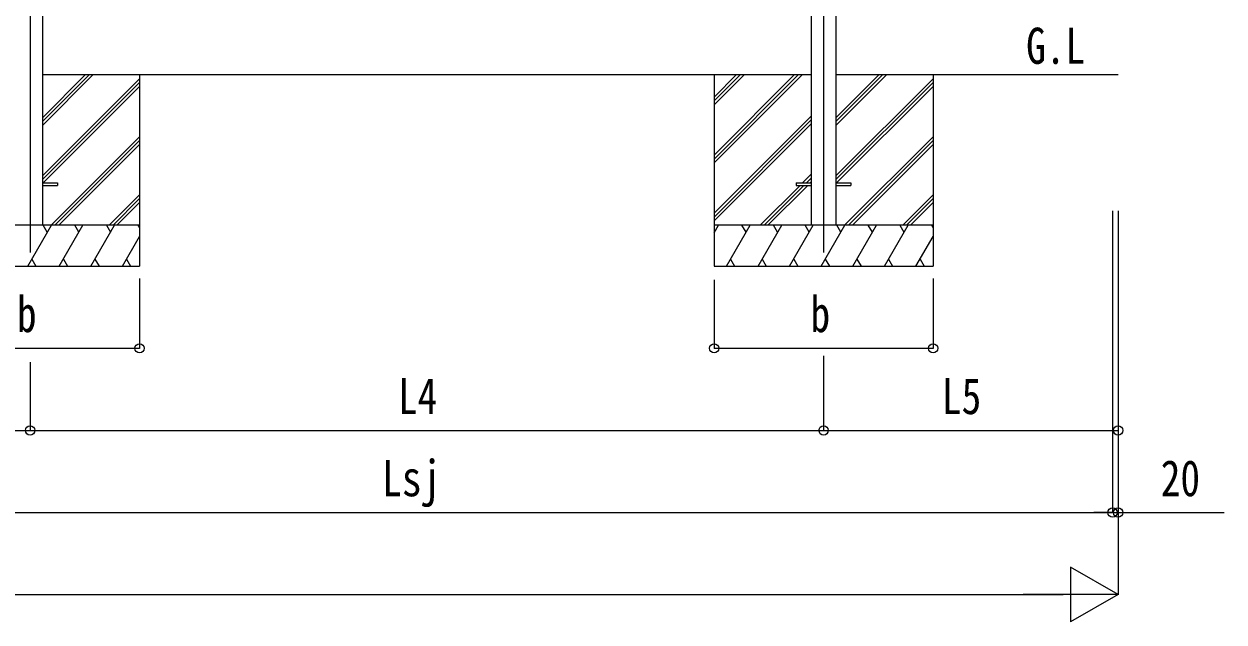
# Model space of a CAD drawing. Units: millimetres, scale not verified. Extents: x -16820 to 16820, y -11880 to 11880.
# Drawn here: x -3933 to 452, y -8267 to -6082 of the extents above; entities that cross this region are included whole.
import ezdxf
from ezdxf.enums import TextEntityAlignment as Align

# ---------------------------------------------------------------- set-up
doc = ezdxf.new("R2010")
doc.units = ezdxf.units.MM
doc.header["$LTSCALE"] = 60
for name, color, linetype in [('0-2_USER1', 3, 'Continuous'), ('0-3_YKK_12', 2, 'Continuous'), ('0-4_YKK_13', 4, 'Continuous'), ('0-5_YKK_A1', 4, 'Continuous'), ('0-6_YKK_D', 6, 'Continuous')]:
    doc.layers.add(name, color=color, linetype=linetype)
doc.styles.add('ＭＳ ゴシック', font='')
doc.styles.get('ＭＳ ゴシック').set_extended_font_data('MS Gothic')

msp = doc.modelspace()

# ---------------------------------------------------------------- linework, layer by layer
at = {"layer": '0-3_YKK_12'}
for p, q in [((-3910.92, -3973.81), (-3910.92, -6917.37)), ((-1010.92, -3973.81), (-1010.92, -6917.37))]:
    msp.add_line(p, q, dxfattribs=at)
at = {"layer": '0-4_YKK_13'}
for p, q in [((-3865.72, -6662.87), (-3810.92, -6662.87)), ((-3810.92, -6662.87), (-3810.92, -6671.87)), ((-1110.92, -6662.87), (-1110.92, -6671.87)), ((-1110.92, -6662.87), (-1056.12, -6662.87)), ((-965.72, -6662.87), (-910.92, -6662.87)), ((-910.92, -6662.87), (-910.92, -6671.87)), ((-3865.72, -6671.87), (-3810.92, -6671.87)), ((-1110.92, -6671.87), (-1056.12, -6671.87)), ((-965.72, -6671.87), (-910.92, -6671.87))]:
    msp.add_line(p, q, dxfattribs=at)
at = {"layer": '0-5_YKK_A1'}
for p, q in [((-3865.72, -3938.37), (-3865.72, -6817.37)), ((-1056.12, -3938.37), (-1056.12, -6817.37)), ((-965.72, -3938.37), (-965.72, -6817.37)), ((-3865.72, -6267.37), (-1056.12, -6267.37)), ((-3865.72, -6453), (-3680.09, -6267.37)), ((-3865.72, -6438.86), (-3694.23, -6267.37)), ((-3865.72, -6424.72), (-3708.37, -6267.37)), ((-3510.92, -6267.37), (-3510.92, -6967.37)), ((-1410.92, -6267.37), (-1410.92, -6967.37)), ((-1410.92, -6561.55), (-1116.74, -6267.37)), ((-1410.92, -6575.69), (-1102.6, -6267.37)), ((-1410.92, -6589.83), (-1088.46, -6267.37)), ((-1410.92, -6377.7), (-1300.59, -6267.37)), ((-1410.92, -6363.56), (-1314.73, -6267.37)), ((-1410.92, -6349.42), (-1328.87, -6267.37)), ((-965.72, -6267.37), (65.08, -6267.37)), ((-965.72, -6453), (-780.09, -6267.37)), ((-965.72, -6438.86), (-794.23, -6267.37)), ((-965.72, -6424.72), (-808.37, -6267.37)), ((-610.92, -6267.37), (-610.92, -6967.37)), ((-3865.72, -6636.85), (-3510.92, -6282.05)), ((-3865.72, -6650.99), (-3510.92, -6296.2)), ((-3863.46, -6662.87), (-3510.92, -6310.34)), ((-965.72, -6636.85), (-610.92, -6282.05)), ((-965.72, -6650.99), (-610.92, -6296.2)), ((-963.46, -6662.87), (-610.92, -6310.34)), ((-1410.92, -6773.68), (-1056.12, -6418.88)), ((-1410.92, -6787.82), (-1056.12, -6433.03)), ((-1410.92, -6801.97), (-1056.12, -6447.17)), ((-3834.11, -6817.37), (-3510.92, -6494.18)), ((-3819.97, -6817.37), (-3510.92, -6508.33)), ((-3805.83, -6817.37), (-3510.92, -6522.47)), ((-934.11, -6817.37), (-610.92, -6494.18)), ((-919.97, -6817.37), (-610.92, -6508.33)), ((-905.83, -6817.37), (-610.92, -6522.47)), ((-1087.98, -6662.87), (-1056.12, -6631.02)), ((-1073.84, -6662.87), (-1056.12, -6645.16)), ((-1059.7, -6662.87), (-1056.12, -6659.3)), ((-3621.98, -6817.37), (-3510.92, -6706.32)), ((-1242.48, -6817.37), (-1096.98, -6671.87)), ((-1228.34, -6817.37), (-1082.84, -6671.87)), ((-1214.2, -6817.37), (-1068.7, -6671.87)), ((-721.98, -6817.37), (-610.92, -6706.32)), ((-3607.84, -6817.37), (-3510.92, -6720.46)), ((-3593.7, -6817.37), (-3510.92, -6734.6)), ((-707.84, -6817.37), (-610.92, -6720.46)), ((-693.7, -6817.37), (-610.92, -6734.6)), ((-3510.92, -6817.37), (-4310.92, -6817.37)), ((-3919.76, -6967.37), (-3833.16, -6817.37)), ((-3848.16, -6843.35), (-3863.16, -6817.37)), ((-3804.29, -6967.37), (-3717.69, -6817.37)), ((-3732.69, -6843.35), (-3747.69, -6817.37)), ((-3688.82, -6967.37), (-3602.22, -6817.37)), ((-3632.22, -6817.37), (-3617.22, -6843.35)), ((-3516.75, -6817.37), (-3510.92, -6827.47)), ((-610.92, -6817.37), (-1410.92, -6817.37)), ((-1410.92, -6844.88), (-1395.04, -6817.37)), ((-1366.17, -6967.37), (-1279.57, -6817.37)), ((-1294.57, -6843.35), (-1309.57, -6817.37)), ((-1250.7, -6967.37), (-1164.1, -6817.37)), ((-1179.1, -6843.36), (-1194.1, -6817.37)), ((-1135.23, -6967.37), (-1048.63, -6817.37)), ((-1063.63, -6843.36), (-1078.63, -6817.37)), ((-1019.76, -6967.37), (-933.16, -6817.37)), ((-948.16, -6843.35), (-963.16, -6817.37)), ((-904.29, -6967.37), (-817.69, -6817.37)), ((-832.69, -6843.35), (-847.69, -6817.37)), ((-788.82, -6967.37), (-702.22, -6817.37)), ((-732.22, -6817.37), (-717.22, -6843.35)), ((-616.75, -6817.37), (-610.92, -6827.47)), ((-3573.35, -6967.37), (-3510.92, -6859.24)), ((-673.35, -6967.37), (-610.92, -6859.24)), ((-4310.92, -6967.37), (-3510.92, -6967.37)), ((-3904.77, -6941.39), (-3889.77, -6967.37)), ((-3789.3, -6941.39), (-3774.3, -6967.37)), ((-3673.83, -6941.39), (-3658.83, -6967.37)), ((-3558.36, -6941.39), (-3543.36, -6967.37)), ((-1410.92, -6967.37), (-610.92, -6967.37)), ((-1351.18, -6941.39), (-1336.18, -6967.37)), ((-1235.71, -6941.39), (-1220.71, -6967.37)), ((-1120.23, -6941.39), (-1105.24, -6967.37)), ((-1004.77, -6941.39), (-989.77, -6967.37)), ((-889.3, -6941.39), (-874.3, -6967.37)), ((-773.83, -6941.39), (-758.83, -6967.37)), ((-658.36, -6941.39), (-643.36, -6967.37))]:
    msp.add_line(p, q, dxfattribs=at)
at = {"layer": '0-6_YKK_D'}
for p, q in [((45.08, -6764.88), (45.08, -7868.37)), ((45.08, -6764.88), (45.08, -7868.37)), ((65.08, -6764.88), (65.08, -8168.37)), ((65.08, -6764.88), (65.08, -7868.37)), ((-3510.92, -7011.83), (-3510.92, -7268.37)), ((-610.92, -7011.83), (-610.92, -7268.37)), ((-1410.92, -7017.39), (-1410.92, -7268.37)), ((65.08, -7017.37), (65.08, -7568.37)), ((-4310.92, -7267.37), (-3510.92, -7267.37)), ((-1410.92, -7267.37), (-610.92, -7267.37)), ((-3910.92, -7317.37), (-3910.92, -7568.37)), ((-3910.92, -7317.37), (-3910.92, -7568.37)), ((-1010.92, -7294.87), (-1010.92, -7568.37)), ((-1010.92, -7294.87), (-1010.92, -7568.37)), ((-6022.92, -7567.37), (-3910.92, -7567.37)), ((-3910.92, -7567.37), (-1010.92, -7567.37)), ((-1010.92, -7567.37), (65.08, -7567.37)), ((-4966.92, -7867.37), (45.08, -7867.37)), ((45.08, -7867.37), (-22.92, -7867.37)), ((45.08, -7867.37), (65.08, -7867.37)), ((65.08, -7867.37), (452.28, -7867.37)), ((65.08, -8167.37), (-108.13, -8067.37)), ((-108.13, -8067.37), (-108.13, -8267.37)), ((-9798.92, -8167.37), (-134.92, -8167.37)), ((65.08, -8167.37), (-281.33, -8167.37)), ((65.08, -8167.37), (-108.13, -8267.37))]:
    msp.add_line(p, q, dxfattribs=at)
for centre in [(-3510.92, -7267.37), (-1410.92, -7267.37), (-610.92, -7267.37), (-3910.92, -7567.37), (-3910.92, -7567.37), (-1010.92, -7567.37), (-1010.92, -7567.37), (65.08, -7567.37), (45.08, -7867.37), (45.08, -7867.37), (65.08, -7867.37)]:
    msp.add_circle(centre, 17, dxfattribs=at)

# ---------------------------------------------------------------- texts
at = {"layer": '0-2_USER1', "style": 'ＭＳ ゴシック', "width": 0.8}
msp.add_text('G.L', height=132, dxfattribs=at).set_placement((-270.92, -6267.37), align=Align.BOTTOM_LEFT)
at = {"layer": '0-6_YKK_D', "style": 'ＭＳ ゴシック', "width": 0.8}
for s, p in [('b', (-3958.92, -7247.37)), ('b', (-1058.92, -7247.37)), ('L4', (-2566.52, -7547.37)), ('L5', (-578.52, -7547.37)), ('Lsj', (-2624.12, -7847.37)), ('20', (221.08, -7847.37))]:
    msp.add_text(s, height=132, dxfattribs=at).set_placement(p, align=Align.BOTTOM_LEFT)

doc.saveas('drawing.dxf')
